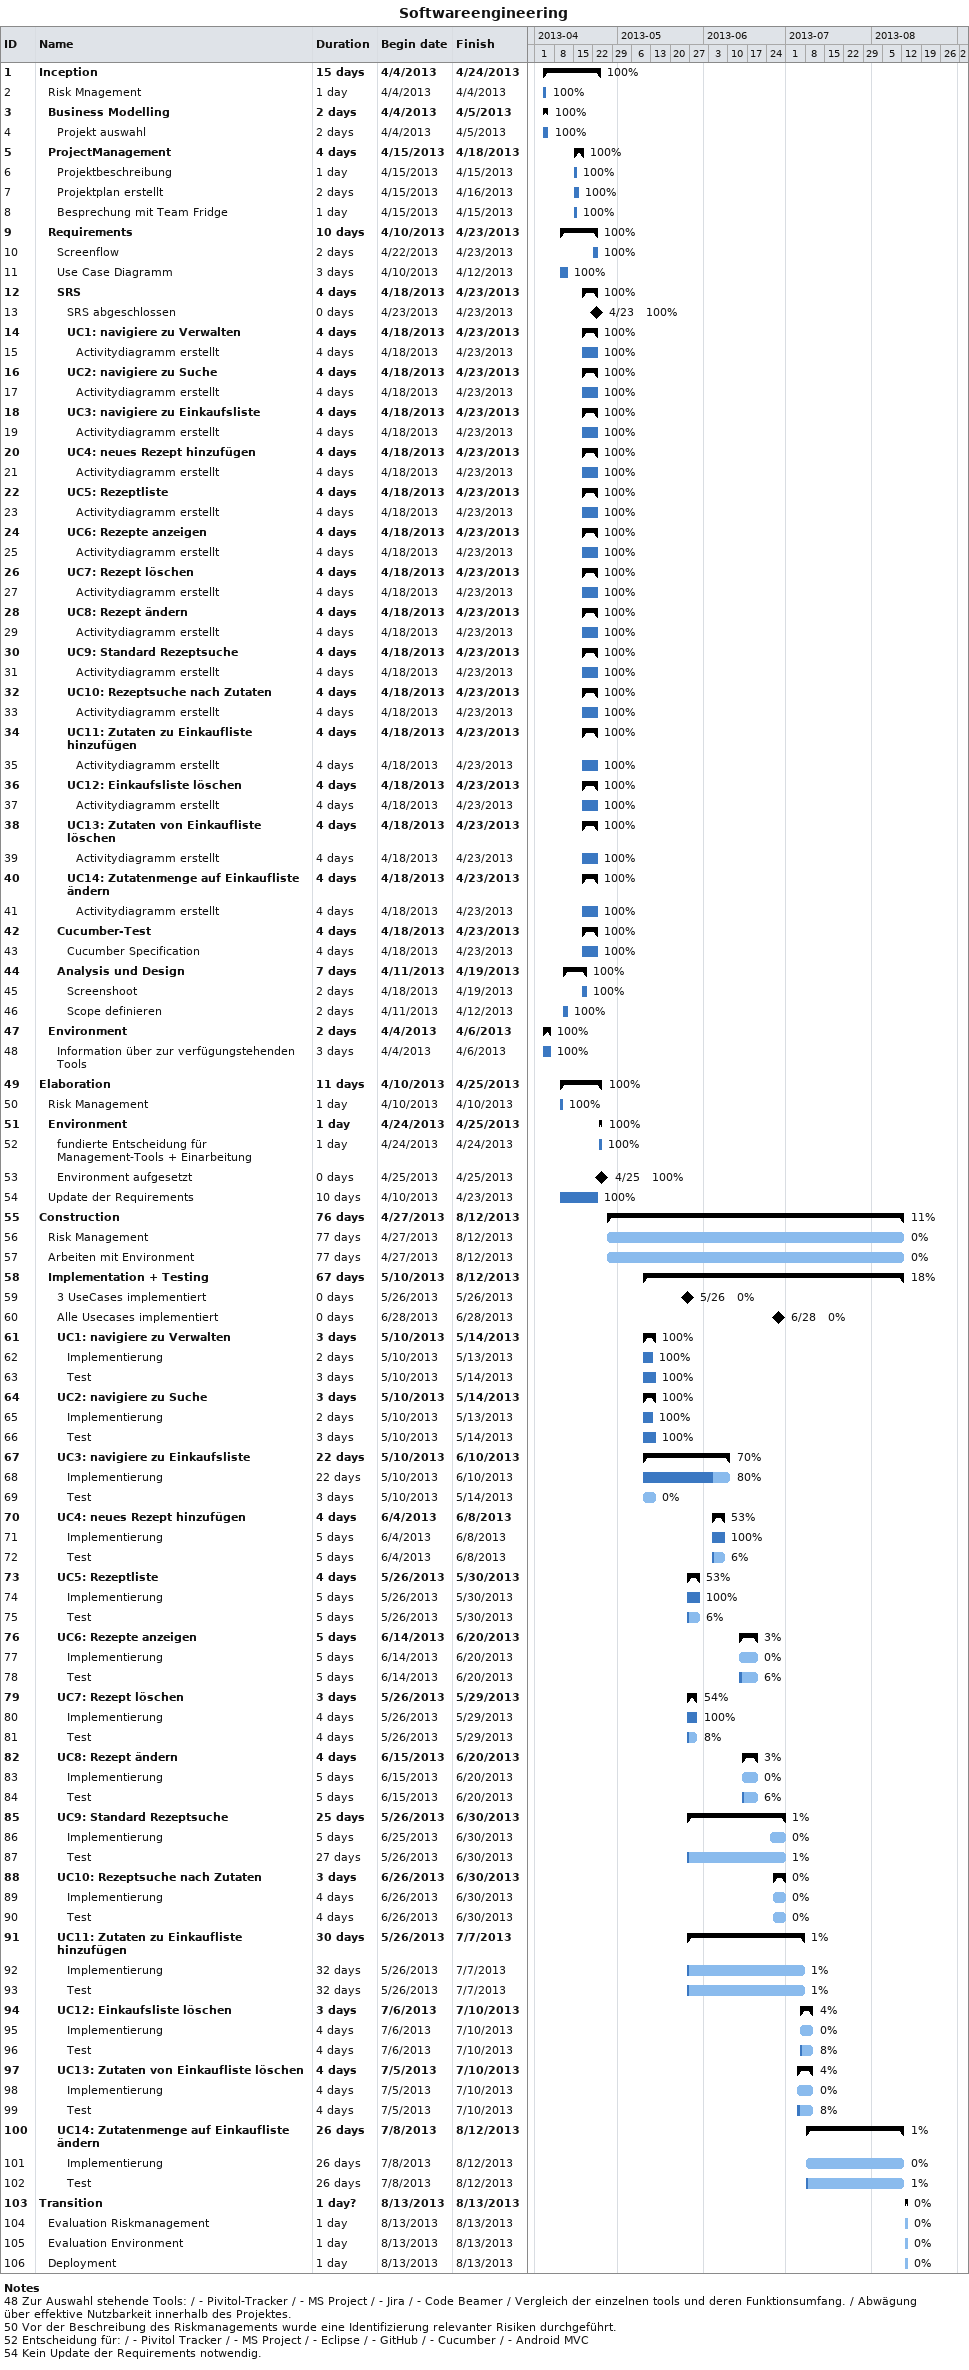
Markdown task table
Softwareengineering

| ID | Level | Task | Duration | Start | Finish | % complete |
|---|---|---|---|---|---|---|
| 1 | 1 | **Inception** | 15d | 2013-04-04 | 2013-04-24 | 100 |
| 2 | 2 | Risk Mnagement | 1d | 2013-04-04 | 2013-04-04 | 100 |
| 3 | 2 | **Business Modelling** | 2d | 2013-04-04 | 2013-04-05 | 100 |
| 4 | 3 | Projekt auswahl | 2d | 2013-04-04 | 2013-04-05 | 100 |
| 5 | 2 | **ProjectManagement** | 4d | 2013-04-15 | 2013-04-18 | 100 |
| 6 | 3 | Projektbeschreibung | 1d | 2013-04-15 | 2013-04-15 | 100 |
| 7 | 3 | Projektplan erstellt | 2d | 2013-04-15 | 2013-04-16 | 100 |
| 8 | 3 | Besprechung mit Team Fridge | 1d | 2013-04-15 | 2013-04-15 | 100 |
| 9 | 2 | **Requirements** | 10d | 2013-04-10 | 2013-04-23 | 100 |
| 10 | 3 | Screenflow | 2d | 2013-04-22 | 2013-04-23 | 100 |
| 11 | 3 | Use Case Diagramm | 3d | 2013-04-10 | 2013-04-12 | 100 |
| 12 | 3 | **SRS** | 4d | 2013-04-18 | 2013-04-23 | 100 |
| 13 | 4 | SRS abgeschlossen | 0d | 2013-04-23 | 2013-04-23 | 100 |
| 14 | 4 | **UC1: navigiere zu Verwalten** | 4d | 2013-04-18 | 2013-04-23 | 100 |
| 15 | 5 | Activitydiagramm erstellt | 4d | 2013-04-18 | 2013-04-23 | 100 |
| 16 | 4 | **UC2: navigiere zu Suche** | 4d | 2013-04-18 | 2013-04-23 | 100 |
| 17 | 5 | Activitydiagramm erstellt | 4d | 2013-04-18 | 2013-04-23 | 100 |
| 18 | 4 | **UC3: navigiere zu Einkaufsliste** | 4d | 2013-04-18 | 2013-04-23 | 100 |
| 19 | 5 | Activitydiagramm erstellt | 4d | 2013-04-18 | 2013-04-23 | 100 |
| 20 | 4 | **UC4: neues Rezept hinzufügen** | 4d | 2013-04-18 | 2013-04-23 | 100 |
| 21 | 5 | Activitydiagramm erstellt | 4d | 2013-04-18 | 2013-04-23 | 100 |
| 22 | 4 | **UC5: Rezeptliste** | 4d | 2013-04-18 | 2013-04-23 | 100 |
| 23 | 5 | Activitydiagramm erstellt | 4d | 2013-04-18 | 2013-04-23 | 100 |
| 24 | 4 | **UC6: Rezepte anzeigen** | 4d | 2013-04-18 | 2013-04-23 | 100 |
| 25 | 5 | Activitydiagramm erstellt | 4d | 2013-04-18 | 2013-04-23 | 100 |
| 26 | 4 | **UC7: Rezept löschen** | 4d | 2013-04-18 | 2013-04-23 | 100 |
| 27 | 5 | Activitydiagramm erstellt | 4d | 2013-04-18 | 2013-04-23 | 100 |
| 28 | 4 | **UC8: Rezept ändern** | 4d | 2013-04-18 | 2013-04-23 | 100 |
| 29 | 5 | Activitydiagramm erstellt | 4d | 2013-04-18 | 2013-04-23 | 100 |
| 30 | 4 | **UC9: Standard Rezeptsuche** | 4d | 2013-04-18 | 2013-04-23 | 100 |
| 31 | 5 | Activitydiagramm erstellt | 4d | 2013-04-18 | 2013-04-23 | 100 |
| 32 | 4 | **UC10: Rezeptsuche nach Zutaten** | 4d | 2013-04-18 | 2013-04-23 | 100 |
| 33 | 5 | Activitydiagramm erstellt | 4d | 2013-04-18 | 2013-04-23 | 100 |
| 34 | 4 | **UC11: Zutaten zu Einkaufliste hinzufügen** | 4d | 2013-04-18 | 2013-04-23 | 100 |
| 35 | 5 | Activitydiagramm erstellt | 4d | 2013-04-18 | 2013-04-23 | 100 |
| 36 | 4 | **UC12: Einkaufsliste löschen** | 4d | 2013-04-18 | 2013-04-23 | 100 |
| 37 | 5 | Activitydiagramm erstellt | 4d | 2013-04-18 | 2013-04-23 | 100 |
| 38 | 4 | **UC13: Zutaten von Einkaufliste löschen** | 4d | 2013-04-18 | 2013-04-23 | 100 |
| 39 | 5 | Activitydiagramm erstellt | 4d | 2013-04-18 | 2013-04-23 | 100 |
| 40 | 4 | **UC14: Zutatenmenge auf Einkaufliste ändern** | 4d | 2013-04-18 | 2013-04-23 | 100 |
| 41 | 5 | Activitydiagramm erstellt | 4d | 2013-04-18 | 2013-04-23 | 100 |
| 42 | 3 | **Cucumber-Test** | 4d | 2013-04-18 | 2013-04-23 | 100 |
| 43 | 4 | Cucumber Specification | 4d | 2013-04-18 | 2013-04-23 | 100 |
| 44 | 3 | **Analysis und Design** | 7d | 2013-04-11 | 2013-04-19 | 100 |
| 45 | 4 | Screenshoot | 2d | 2013-04-18 | 2013-04-19 | 100 |
| 46 | 4 | Scope definieren | 2d | 2013-04-11 | 2013-04-12 | 100 |
| 47 | 2 | **Environment** | 2d | 2013-04-04 | 2013-04-06 | 100 |
| 48 | 3 | Information über zur verfügungstehenden Tools | 3d | 2013-04-04 | 2013-04-06 | 100 |
| 49 | 1 | **Elaboration** | 11d | 2013-04-10 | 2013-04-25 | 100 |
| 50 | 2 | Risk Management | 1d | 2013-04-10 | 2013-04-10 | 100 |
| 51 | 2 | **Environment** | 1d | 2013-04-24 | 2013-04-25 | 100 |
| 52 | 3 | fundierte Entscheidung für Management-Tools + Einarbeitung | 1d | 2013-04-24 | 2013-04-24 | 100 |
| 53 | 3 | Environment aufgesetzt | 0d | 2013-04-25 | 2013-04-25 | 100 |
| 54 | 2 | Update der Requirements | 10d | 2013-04-10 | 2013-04-23 | 100 |
| 55 | 1 | **Construction** | 76d | 2013-04-27 | 2013-08-12 | 11 |
| 56 | 2 | Risk Management | 77d | 2013-04-27 | 2013-08-12 | 0 |
| 57 | 2 | Arbeiten mit Environment | 77d | 2013-04-27 | 2013-08-12 | 0 |
| 58 | 2 | **Implementation + Testing** | 67d | 2013-05-10 | 2013-08-12 | 18 |
| 59 | 3 | 3 UseCases implementiert | 0d | 2013-05-26 | 2013-05-26 | 0 |
| 60 | 3 | Alle Usecases implementiert | 0d | 2013-06-28 | 2013-06-28 | 0 |
| 61 | 3 | **UC1: navigiere zu Verwalten** | 3d | 2013-05-10 | 2013-05-14 | 100 |
| 62 | 4 | Implementierung | 2d | 2013-05-10 | 2013-05-13 | 100 |
| 63 | 4 | Test | 3d | 2013-05-10 | 2013-05-14 | 100 |
| 64 | 3 | **UC2: navigiere zu Suche** | 3d | 2013-05-10 | 2013-05-14 | 100 |
| 65 | 4 | Implementierung | 2d | 2013-05-10 | 2013-05-13 | 100 |
| 66 | 4 | Test | 3d | 2013-05-10 | 2013-05-14 | 100 |
| 67 | 3 | **UC3: navigiere zu Einkaufsliste** | 22d | 2013-05-10 | 2013-06-10 | 70 |
| 68 | 4 | Implementierung | 22d | 2013-05-10 | 2013-06-10 | 80 |
| 69 | 4 | Test | 3d | 2013-05-10 | 2013-05-14 | 0 |
| 70 | 3 | **UC4: neues Rezept hinzufügen** | 4d | 2013-06-04 | 2013-06-08 | 53 |
| 71 | 4 | Implementierung | 5d | 2013-06-04 | 2013-06-08 | 100 |
| 72 | 4 | Test | 5d | 2013-06-04 | 2013-06-08 | 6 |
| 73 | 3 | **UC5: Rezeptliste** | 4d | 2013-05-26 | 2013-05-30 | 53 |
| 74 | 4 | Implementierung | 5d | 2013-05-26 | 2013-05-30 | 100 |
| 75 | 4 | Test | 5d | 2013-05-26 | 2013-05-30 | 6 |
| 76 | 3 | **UC6: Rezepte anzeigen** | 5d | 2013-06-14 | 2013-06-20 | 3 |
| 77 | 4 | Implementierung | 5d | 2013-06-14 | 2013-06-20 | 0 |
| 78 | 4 | Test | 5d | 2013-06-14 | 2013-06-20 | 6 |
| 79 | 3 | **UC7: Rezept löschen** | 3d | 2013-05-26 | 2013-05-29 | 54 |
| 80 | 4 | Implementierung | 4d | 2013-05-26 | 2013-05-29 | 100 |
| 81 | 4 | Test | 4d | 2013-05-26 | 2013-05-29 | 8 |
| 82 | 3 | **UC8: Rezept ändern** | 4d | 2013-06-15 | 2013-06-20 | 3 |
| 83 | 4 | Implementierung | 5d | 2013-06-15 | 2013-06-20 | 0 |
| 84 | 4 | Test | 5d | 2013-06-15 | 2013-06-20 | 6 |
| 85 | 3 | **UC9: Standard Rezeptsuche** | 25d | 2013-05-26 | 2013-06-30 | 1 |
| 86 | 4 | Implementierung | 5d | 2013-06-25 | 2013-06-30 | 0 |
| 87 | 4 | Test | 27d | 2013-05-26 | 2013-06-30 | 1 |
| 88 | 3 | **UC10: Rezeptsuche nach Zutaten** | 3d | 2013-06-26 | 2013-06-30 | 0 |
| 89 | 4 | Implementierung | 4d | 2013-06-26 | 2013-06-30 | 0 |
| 90 | 4 | Test | 4d | 2013-06-26 | 2013-06-30 | 0 |
| 91 | 3 | **UC11: Zutaten zu Einkaufliste hinzufügen** | 30d | 2013-05-26 | 2013-07-07 | 1 |
| 92 | 4 | Implementierung | 32d | 2013-05-26 | 2013-07-07 | 1 |
| 93 | 4 | Test | 32d | 2013-05-26 | 2013-07-07 | 1 |
| 94 | 3 | **UC12: Einkaufsliste löschen** | 3d | 2013-07-06 | 2013-07-10 | 4 |
| 95 | 4 | Implementierung | 4d | 2013-07-06 | 2013-07-10 | 0 |
| 96 | 4 | Test | 4d | 2013-07-06 | 2013-07-10 | 8 |
| 97 | 3 | **UC13: Zutaten von Einkaufliste löschen** | 4d | 2013-07-05 | 2013-07-10 | 4 |
| 98 | 4 | Implementierung | 4d | 2013-07-05 | 2013-07-10 | 0 |
| 99 | 4 | Test | 4d | 2013-07-05 | 2013-07-10 | 8 |
| 100 | 3 | **UC14: Zutatenmenge auf Einkaufliste ändern** | 26d | 2013-07-08 | 2013-08-12 | 1 |
| 101 | 4 | Implementierung | 26d | 2013-07-08 | 2013-08-12 | 0 |
| 102 | 4 | Test | 26d | 2013-07-08 | 2013-08-12 | 1 |
| 103 | 1 | **Transition** | 1d? | 2013-08-13 | 2013-08-13 | 0 |
| 104 | 2 | Evaluation Riskmanagement | 1d | 2013-08-13 | 2013-08-13 | 0 |
| 105 | 2 | Evaluation Environment | 1d | 2013-08-13 | 2013-08-13 | 0 |
| 106 | 2 | Deployment | 1d | 2013-08-13 | 2013-08-13 | 0 |

Notes
- 48: Zur Auswahl stehende Tools: / - Pivitol-Tracker / - MS Project / - Jira / - Code Beamer / Vergleich der einzelnen tools und deren Funktionsumfang. / Abwägung über effektive Nutzbarkeit innerhalb des Projektes.
- 50: Vor der Beschreibung des Riskmanagements wurde eine Identifizierung relevanter Risiken durchgeführt.
- 52: Entscheidung für: / - Pivitol Tracker / - MS Project / - Eclipse / - GitHub / - Cucumber / - Android MVC
- 54: Kein Update der Requirements notwendig.
